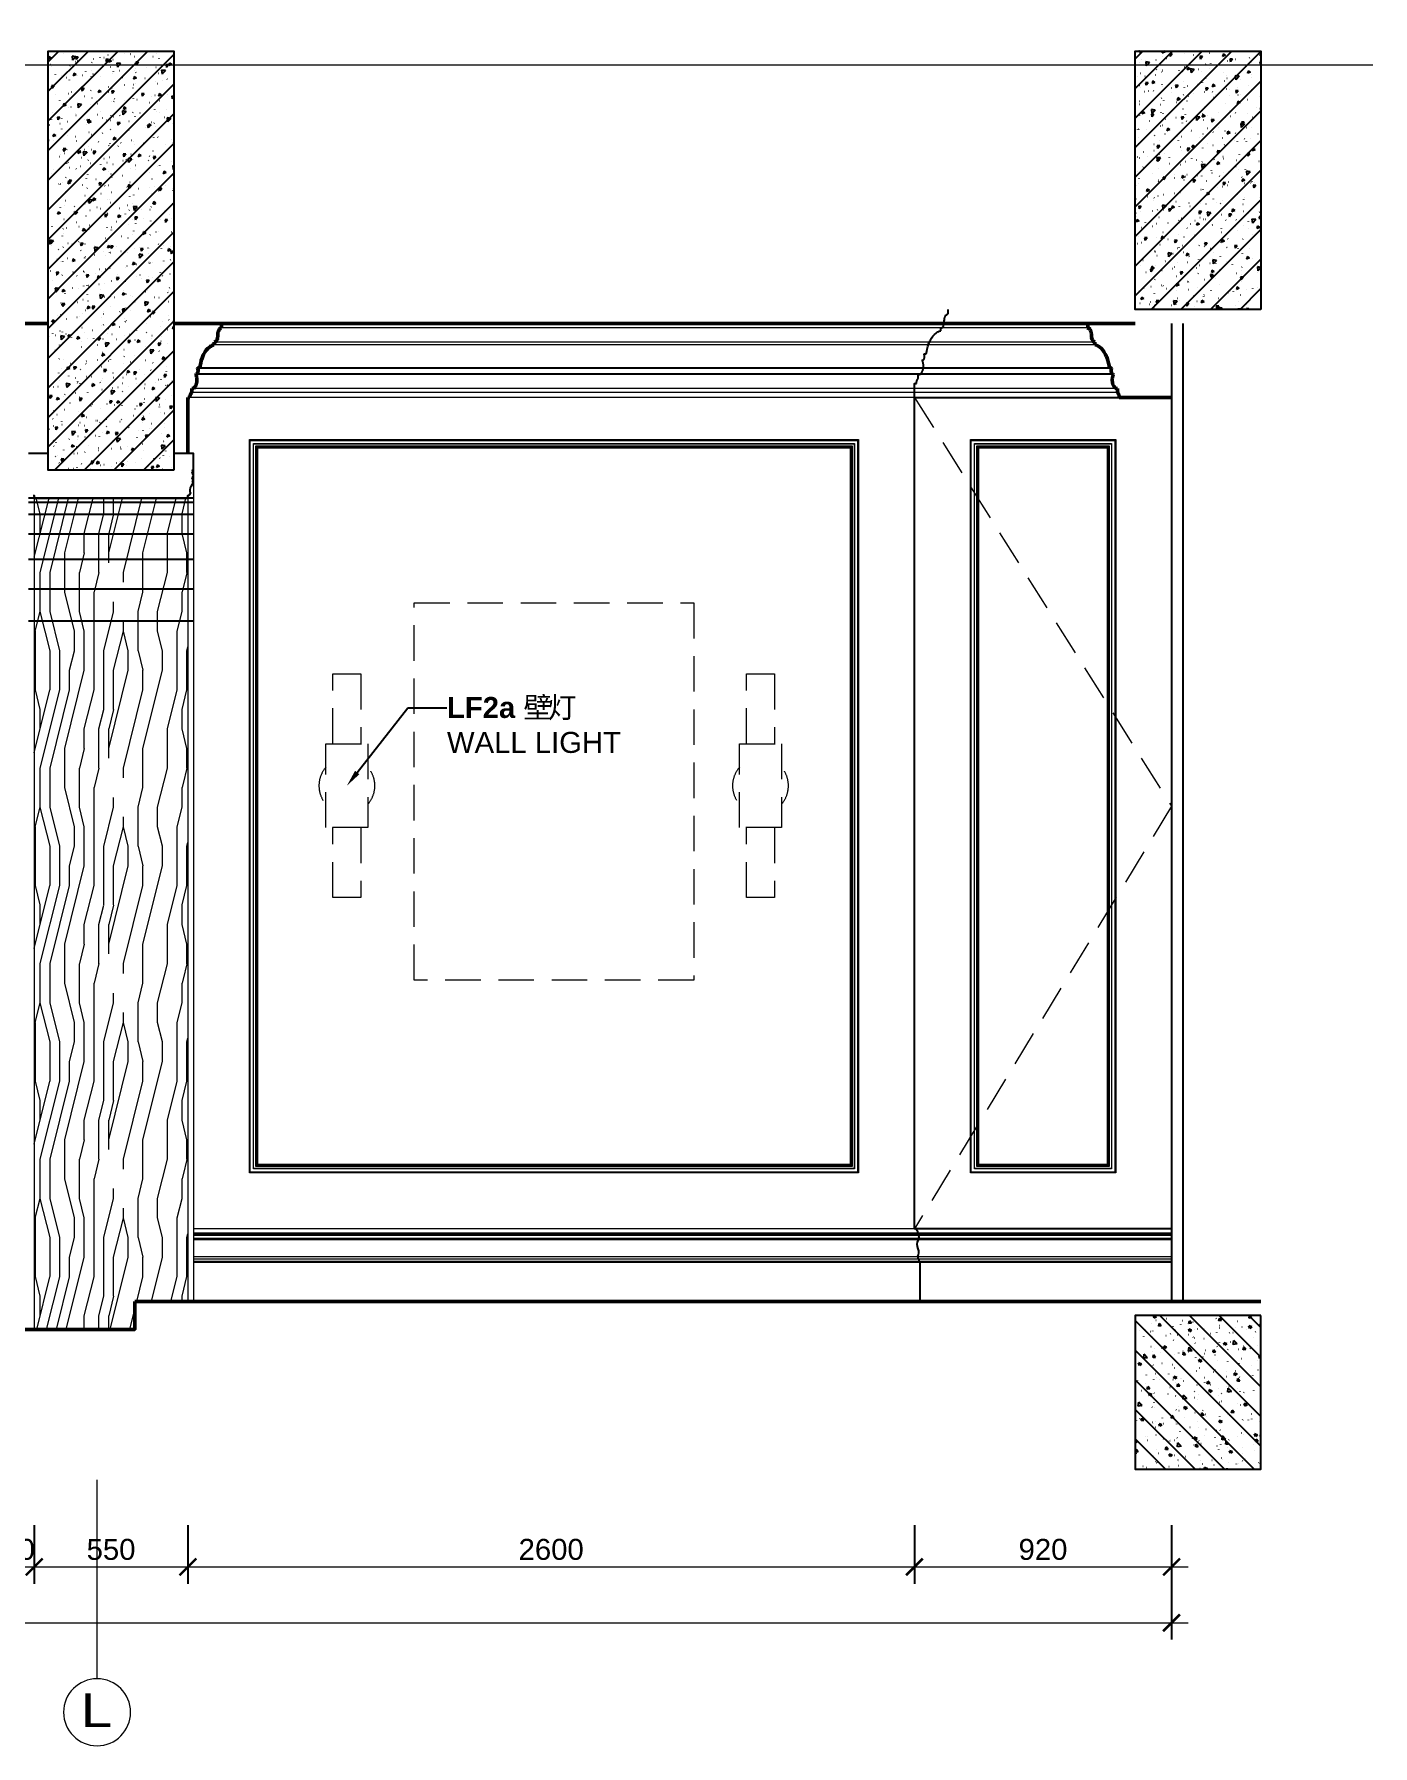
# Model space of a CAD drawing. Header units: millimetres. Extents: x 90086 to 135690, y -7745 to 15991.
# Drawn here: x 97288 to 102078, y -119 to 6006 of the extents above; entities that cross this region are included whole.
import ezdxf
from ezdxf import colors
from ezdxf.entities.mleader import LeaderData, LeaderLine
from ezdxf.enums import TextEntityAlignment as Align
from ezdxf.math import Vec2, Vec3

# ---------------------------------------------------------------- set-up
doc = ezdxf.new("R2010")
doc.units = ezdxf.units.MM
doc.linetypes.add('_ACM-G-HIDDEN', pattern=[4.7625, 3.175, -1.5875])
doc.linetypes.add('DASHED', pattern=[19.05, 12.7, -6.35])
doc.layers.get('Defpoints').update_dxf_attribs({"color": 250})
for name, color, linetype, lineweight in [('_ACM-A-ANNO-DIMS', 2, 'Continuous', 13), ('_ACM-A-ANNO-DIMS @ 30 (1)', 2, 'Continuous', 13), ('_ACM-A-ANNO-DIMS @ 30 (2)', 2, 'Continuous', 13), ('_ACM-A-DETL-THIN', 2, 'Continuous', 9), ('_ACM-A-ELVE-HACH', 251, 'Continuous', 9), ('_ACM-A-ELVE-HIDD', 1, '_ACM-G-HIDDEN', 13), ('_ACM-A-ELVE-MEDM', 3, 'Continuous', 25), ('_ACM-A-ELVE-THIK', 5, 'Continuous', 50), ('Contour【轮廓线】', 94, 'Continuous', 0)]:
    doc.layers.add(name, color=color, linetype=linetype, lineweight=lineweight)
for name, color, linetype in [('A-stairs', 2, 'Continuous'), ('I—装饰—中线', 70, 'Continuous'), ('WALL', 7, 'Continuous')]:
    doc.layers.add(name, color=color, linetype=linetype)
doc.styles.add('_ACM-G-NOTES', font='arial.ttf')
doc.styles.add('Arial', font='ARIALUNI.ttf')
doc.styles.add('Arial_1', font='arial.ttf', dxfattribs={"height": 75})
doc.dimstyles.new('Aec-Arch-M-注释性', dxfattribs={"dimscale": 2, "dimtxt": 2.5, "dimasz": 2, "dimexe": 2, "dimexo": 2, "dimgap": 0.8, "dimtad": 1, "dimdec": 0, "dimrnd": 5, "dimzin": 3, "dimdsep": 46, "dimtxsty": 'Arial', "dimblk": 'WALL TYPE$0$_ArchTick', "dimcen": 2.5, "dimdle": 2, "dimclrd": 256, "dimclrt": 256, "dimazin": 2, "dimtfac": 0.75, "dimtdec": 0, "dimtix": 1, "dimtmove": 2, "dimatfit": 2, "dimfxl": 5, "dimfxlon": 1, "dimtolj": 1, "dimtzin": 0, "dimlwd": -1, "dimarcsym": 0})

# ---------------------------------------------------------------- blocks, each defined once
blk = doc.blocks.new('*U33')
at = {"color": 250}
for p, q in [((0, 590), (0, 0)), ((113.9, 590), (113.9, 0)), ((220, 590), (220, 0)), ((311.1, 590), (311.1, 0)), ((381.1, 590), (381.1, 0)), ((425, 590), (425, 0)), ((440, 590), (440, 0))]:
    blk.add_line(p, q, dxfattribs=at)
blk = doc.blocks.new('*U48')
h = blk.add_hatch()
h.set_pattern_fill('0-钢筋混凝土001-DOM', color=250, scale=15, pattern_type=2)
h.set_pattern_definition([(45, (-250, -884.64), (-53.033, 53.033), []), (50, (-250, -884.64), (107.58903, -9.4128), [11.25, -123.75]), (355, (-250, -884.64), (-20.8127, 112.8288), [9, -99]), (100.4514, (-241.03, -885.42), (86.7764, 103.4159), [9.561, -105.1713]), (46.1842, (-250, -854.64), (160.0862, -24.8279), [16.875, -185.625]), (96.6356, (-236.66, -856.7), (140.1994, 146.1177), [14.3415, -157.757]), (351.1842, (-250, -854.64), (140.1993, 146.1178), [13.5, -148.5]), (21, (-235, -862.14), (89.53606, -60.39283), [11.25, -123.75]), (326, (-235, -862.14), (36.4973, 108.7725), [9, -99]), (71.4514, (-227.54, -867.17), (126.0334, 48.3796), [9.561, -105.1713]), (37.5, (-250, -884.64), (1.82398, 49.93408), [0.75, -97.8, 0.75, -100.5, 0.75, -99.375]), (7.5, (-250, -884.64), (39.46043, 59.16176), [0.75, -57.3, 0.75, -95.55, 0.75, -37.875]), (327.5, (-283.45, -884.64), (80.07337, -3.38323), [0.75, -37.5, 0.75, -117, 0.75, -155.25]), (317.5, (-298.45, -884.64), (87.47793, 15.01575), [0.75, -48.75, 0.75, -77.7, 0.75, -110.25])])
h.paths.add_polyline_path([(11880.4, -7843.9), (12330.4, -7843.9), (12330.4, -9344.2), (11880.4, -9344.2)])
blk.add_lwpolyline([(11880.4, -7843.9), (12330.4, -7843.9), (12330.4, -9344.2), (11880.4, -9344.2)], close=True)
blk = doc.blocks.new('*U46')
h = blk.add_hatch()
h.set_pattern_fill('0-钢筋混凝土001-DOM', color=250, scale=15, pattern_type=2)
h.set_pattern_definition([(45, (-250, -1460), (-53.033, 53.033), []), (50, (-250, -1460), (107.58903, -9.4128), [11.25, -123.75]), (355, (-250, -1460), (-20.8127, 112.8288), [9, -99]), (100.4514, (-241.03, -1460.78), (86.7764, 103.4159), [9.561, -105.1713]), (46.1842, (-250, -1430), (160.0862, -24.8279), [16.875, -185.625]), (96.6356, (-236.66, -1432.07), (140.1994, 146.1177), [14.3415, -157.757]), (351.1842, (-250, -1430), (140.1993, 146.1178), [13.5, -148.5]), (21, (-235, -1437.5), (89.53606, -60.39283), [11.25, -123.75]), (326, (-235, -1437.5), (36.4973, 108.7725), [9, -99]), (71.4514, (-227.54, -1442.53), (126.0334, 48.3796), [9.561, -105.1713]), (37.5, (-250, -1460), (1.82398, 49.93408), [0.75, -97.8, 0.75, -100.5, 0.75, -99.375]), (7.5, (-250, -1460), (39.46043, 59.16176), [0.75, -57.3, 0.75, -95.55, 0.75, -37.875]), (327.5, (-283.45, -1460), (80.07337, -3.38323), [0.75, -37.5, 0.75, -117, 0.75, -155.25]), (317.5, (-298.45, -1460), (87.47793, 15.01575), [0.75, -48.75, 0.75, -77.7, 0.75, -110.25])])
h.paths.add_polyline_path([(11880.4, -8419.2), (12330.4, -8419.2), (12330.4, -9344.2), (11880.4, -9344.2)])
blk.add_lwpolyline([(11880.4, -8419.2), (12330.4, -8419.2), (12330.4, -9344.2), (11880.4, -9344.2)], close=True)
blk = doc.blocks.new('*U47')
h = blk.add_hatch()
h.set_pattern_fill('0-钢筋混凝土001-DOM', color=250, scale=15, pattern_type=2)
h.set_pattern_definition([(45, (-250, -3685), (-53.033, 53.033), []), (50, (-250, -3685), (107.589, -9.4128), [11.25, -123.75]), (355, (-250, -3685), (-20.8127, 112.8288), [9, -99]), (100.4514, (-241.03, -3685.78), (86.7764, 103.4159), [9.561, -105.1713]), (46.1842, (-250, -3655), (160.0862, -24.8279), [16.875, -185.625]), (96.6356, (-236.66, -3657.07), (140.1994, 146.1177), [14.3415, -157.757]), (351.1842, (-250, -3655), (140.1993, 146.1178), [13.5, -148.5]), (21, (-235, -3662.5), (89.53606, -60.39283), [11.25, -123.75]), (326, (-235, -3662.5), (36.4973, 108.7725), [9, -99]), (71.4514, (-227.54, -3667.53), (126.0334, 48.3796), [9.561, -105.1713]), (37.5, (-250, -3685), (1.82398, 49.93408), [0.75, -97.8, 0.75, -100.5, 0.75, -99.375]), (7.5, (-250, -3685), (39.46043, 59.16176), [0.75, -57.3, 0.75, -95.55, 0.75, -37.875]), (327.5, (-283.45, -3685), (80.07337, -3.38323), [0.75, -37.5, 0.75, -117, 0.75, -155.25]), (317.5, (-298.45, -3685), (87.47793, 15.01575), [0.75, -48.75, 0.75, -77.7, 0.75, -110.25])])
h.paths.add_polyline_path([(11880.4, -9719.2), (12330.4, -9719.2), (12330.4, -10269.2), (11880.4, -10269.2)])
blk.add_lwpolyline([(11880.4, -9719.2), (12330.4, -9719.2), (12330.4, -10269.2), (11880.4, -10269.2)], close=True)
blk = doc.blocks.new('A$Cce934aea')
at = {"layer": '_ACM-A-ELVE-HIDD', "ltscale": 40}
for points in [[(-50, 150), (-50, 400), (50, 400), (50, 150)], [(50, -150), (50, -400), (-50, -400), (-50, -150)]]:
    blk.add_lwpolyline(points, dxfattribs=at)
blk.add_lwpolyline([(-75, 150), (75, 150), (75, -150), (-75, -150)], close=True, dxfattribs=at)
for start, end in [(138.59038, 221.40962), (318.59038, 41.40962)]:
    blk.add_arc((0, 0), 100, start, end, dxfattribs=at)
blk = doc.blocks.new('*U38')
at = {"layer": '_ACM-A-DETL-THIN'}
for points in [[(0, 3084.6), (2180, 3084.6), (2180, 460), (0, 460)], [(30, 3054.6), (2150, 3054.6), (2150, 490), (30, 490)]]:
    blk.add_lwpolyline(points, close=True, dxfattribs=at)
at = {"layer": '_ACM-A-DETL-THIN', "color": 8}
for points in [[(2.7, 3082), (2177.3, 3082), (2177.3, 462.7), (2.7, 462.7)], [(3.3, 3081.3), (2176.7, 3081.3), (2176.7, 463.3), (3.3, 463.3)], [(14.7, 3070), (2165.3, 3070), (2165.3, 474.7), (14.7, 474.7)], [(15.3, 3069.3), (2164.7, 3069.3), (2164.7, 475.3), (15.3, 475.3)], [(22.7, 3062), (2157.3, 3062), (2157.3, 482.7), (22.7, 482.7)], [(23.3, 3061.3), (2156.7, 3061.3), (2156.7, 483.3), (23.3, 483.3)], [(26.7, 3058), (2153.3, 3058), (2153.3, 486.7), (26.7, 486.7)]]:
    blk.add_lwpolyline(points, close=True, dxfattribs=at)
blk = doc.blocks.new('*U39')
at = {"layer": '_ACM-A-DETL-THIN'}
for points in [[(0, 3084.6), (520, 3084.6), (520, 460), (0, 460)], [(30, 3054.6), (490, 3054.6), (490, 490), (30, 490)]]:
    blk.add_lwpolyline(points, close=True, dxfattribs=at)
at = {"layer": '_ACM-A-DETL-THIN', "color": 8}
for points in [[(2.7, 3082), (517.3, 3082), (517.3, 462.7), (2.7, 462.7)], [(3.3, 3081.3), (516.7, 3081.3), (516.7, 463.3), (3.3, 463.3)], [(14.7, 3070), (505.3, 3070), (505.3, 474.7), (14.7, 474.7)], [(15.3, 3069.3), (504.7, 3069.3), (504.7, 475.3), (15.3, 475.3)], [(22.7, 3062), (497.3, 3062), (497.3, 482.7), (22.7, 482.7)], [(23.3, 3061.3), (496.7, 3061.3), (496.7, 483.3), (23.3, 483.3)], [(26.7, 3058), (493.3, 3058), (493.3, 486.7), (26.7, 486.7)]]:
    blk.add_lwpolyline(points, close=True, dxfattribs=at)
blk = doc.blocks.new('*U49')
for points in [[(120, 3550), (120, 3533.8)], [(94.1, 3473.9), (94.3, 3483.1)], [(34.4, 3388.5), (35.7, 3390.8), (42.2, 3390.8)], [(13.7, 3303.1), (13.7, 3316.9)]]:
    blk.add_lwpolyline(points)
for points in [[(28, 3367.7), (29.2, 3370, -3.820271)], [(14, 235.9), (14, 241.1), (12, 244.5, 0.210461), (9.8, 252.3, -0.257124), (7, 260), (0, 260), (0, 3284.6), (7.2, 3284.6)], [(20, 0), (20, 139.4), (17, 142.9, 0.225389), (14, 151.5, 0.258478), (11, 160.1, 0.23997), (13.4, 188.8, -0.251402), (14, 220.4), (14, 225.5)]]:
    blk.add_lwpolyline(points, format="xyb")
blk.add_ellipse((14, 230.7), major_axis=(0, 5.17), ratio=0.583714, start_param=3.141593, end_param=6.283185)
for points in [[(94.3, 3483.1), (95.3, 3483.2), (97.2, 3483.8), (99.9, 3485.7), (102, 3488.2), (104.4, 3492.7), (106.2, 3499.1), (106.7, 3502.6), (106.8, 3506.2)], [(106.8, 3506.2), (106.8, 3508), (106.8, 3509.9), (107.2, 3515.3), (107.9, 3518.8), (108.9, 3522.1), (110.1, 3525.1), (111.5, 3527.7), (114.1, 3530.9), (116, 3532.4), (117.9, 3533.4), (119, 3533.7), (120, 3533.8)], [(42.2, 3390.8), (50.5, 3425.4), (57, 3440.2), (77.1, 3465.5), (83.7, 3469.9), (94.1, 3473.9)], [(29.2, 3370), (30, 3369.8), (30.7, 3369.8), (31.5, 3370), (32.2, 3370.3), (32.9, 3370.8), (33.5, 3371.4), (34.7, 3373.1), (35.6, 3375.2), (36.2, 3377.6), (36.4, 3380.2), (36.3, 3382.8), (36.1, 3384.1), (35.4, 3386.5), (34.4, 3388.5)], [(13.7, 3316.9), (15.6, 3316.9), (17.6, 3317.2), (21.3, 3319), (24.7, 3322.2), (26.3, 3324.3), (28.9, 3329.4), (29.9, 3332.3), (30.8, 3335.4), (31.5, 3338.6), (31.9, 3341.9), (32.2, 3345.4), (32, 3352.3), (31.6, 3355.7), (31, 3358.9), (30.2, 3362), (29.2, 3365), (28, 3367.7)], [(7.2, 3284.6), (7.8, 3291.2), (8.5, 3294.1), (9.6, 3297.3), (11.6, 3300.8), (13.7, 3303.1)]]:
    blk.add_spline(points, degree=3)
blk = doc.blocks.new('K_1208044515')
at = {"layer": '_ACM-A-ELVE-THIK'}
for points in [[(60, 0), (60, -16.2)], [(34.1, -76.1), (34.3, -66.9)], [(-25.6, -161.5), (-24.3, -159.2), (-17.8, -159.2)], [(-46.3, -246.9), (-46.3, -233.1)], [(-60, -465.4), (-60, -265.4)], [(-60, -265.4), (-52.8, -265.4)]]:
    blk.add_lwpolyline(points, dxfattribs=at)
blk.add_lwpolyline([(-32, -182.3), (-30.8, -180, -3.820271)], format="xyb", dxfattribs=at)
for points in [[(34.3, -66.9), (35.3, -66.8), (37.2, -66.2), (39.9, -64.3), (42, -61.8), (44.4, -57.3), (46.2, -50.9), (46.7, -47.4), (46.8, -43.8)], [(46.8, -43.8), (46.8, -42), (46.8, -40.1), (47.2, -34.7), (47.9, -31.2), (48.9, -27.9), (50.1, -24.9), (51.5, -22.3), (54.1, -19.1), (56, -17.6), (57.9, -16.6), (59, -16.3), (60, -16.2)], [(-17.8, -159.2), (-9.5, -124.6), (-3, -109.8), (17.1, -84.5), (23.7, -80.1), (34.1, -76.1)], [(-46.3, -233.1), (-44.4, -233.1), (-42.4, -232.8), (-38.7, -231), (-35.3, -227.8), (-33.7, -225.7), (-31.1, -220.6), (-30.1, -217.7), (-29.2, -214.6), (-28.5, -211.4), (-28.1, -208.1), (-27.8, -204.6), (-28, -197.7), (-28.4, -194.3), (-29, -191.1), (-29.8, -188), (-30.8, -185), (-32, -182.3)], [(-30.8, -180), (-30, -180.2), (-29.3, -180.2), (-28.5, -180), (-27.8, -179.7), (-27.1, -179.2), (-26.5, -178.6), (-25.3, -176.9), (-24.4, -174.8), (-23.8, -172.4), (-23.6, -169.8), (-23.7, -167.2), (-23.9, -165.9), (-24.6, -163.5), (-25.6, -161.5)], [(-52.8, -265.4), (-52.2, -258.8), (-51.5, -255.9), (-50.4, -252.7), (-48.4, -249.2), (-46.3, -246.9)]]:
    blk.add_spline(points, degree=3, dxfattribs=at)
blk = doc.blocks.new('WALL TYPE$0$_ArchTick')
at = {"color": 0, "linetype": 'ByBlock', "const_width": 0.15}
blk.add_lwpolyline([(-0.5, -0.5), (0.5, 0.5)], dxfattribs=at)
blk = doc.blocks.new('*D154')
at = {"layer": '_ACM-A-ANNO-DIMS', "color": 0, "lineweight": -2, "transparency": 16777216}
for p, q in [((100438.1, 670.7), (100438.1, 460.7)), ((101358.1, 670.7), (101358.1, 460.7))]:
    blk.add_line(p, q, dxfattribs=at)
at = {"layer": '_ACM-A-ANNO-DIMS', "transparency": 16777216}
blk.add_line((100378.1, 520.7), (101418.1, 520.7), dxfattribs=at)
at = {"layer": 'Defpoints', "color": 0, "transparency": 16777216}
for p in [(100438.1, 1730.7), (101358.1, 1730.7), (101358.1, 520.7)]:
    blk.add_point(p, dxfattribs=at)
at = {"layer": '_ACM-A-ANNO-DIMS', "transparency": 16777216, "xscale": 60, "yscale": 60, "zscale": 60, "rotation": 180}
blk.add_blockref('WALL TYPE$0$_ArchTick', (100438.1, 520.7), dxfattribs=at)
at = {"layer": '_ACM-A-ANNO-DIMS', "transparency": 16777216, "xscale": 60, "yscale": 60, "zscale": 60}
blk.add_blockref('WALL TYPE$0$_ArchTick', (101358.1, 520.7), dxfattribs=at)
at = {"layer": '_ACM-A-ANNO-DIMS', "transparency": 16777216, "insert": (100898.1, 583), "char_height": 75, "attachment_point": 5, "style": 'Arial'}
blk.add_mtext('\\A1;920', dxfattribs=at)
blk = doc.blocks.new('*D155')
at = {"layer": '_ACM-A-ANNO-DIMS', "color": 0, "lineweight": -2, "transparency": 16777216}
for p, q in [((97838, 670.7), (97838, 460.7)), ((100438.1, 670.7), (100438.1, 460.7))]:
    blk.add_line(p, q, dxfattribs=at)
at = {"layer": '_ACM-A-ANNO-DIMS', "transparency": 16777216}
blk.add_line((97778, 520.7), (100498.1, 520.7), dxfattribs=at)
at = {"layer": 'Defpoints', "color": 0, "transparency": 16777216}
for p in [(97838, 1730.7), (100438.1, 1730.7), (100438.1, 520.7)]:
    blk.add_point(p, dxfattribs=at)
at = {"layer": '_ACM-A-ANNO-DIMS', "transparency": 16777216, "xscale": 60, "yscale": 60, "zscale": 60, "rotation": 180}
blk.add_blockref('WALL TYPE$0$_ArchTick', (97838, 520.7), dxfattribs=at)
at = {"layer": '_ACM-A-ANNO-DIMS', "transparency": 16777216, "xscale": 60, "yscale": 60, "zscale": 60}
blk.add_blockref('WALL TYPE$0$_ArchTick', (100438.1, 520.7), dxfattribs=at)
at = {"layer": '_ACM-A-ANNO-DIMS', "transparency": 16777216, "insert": (99138.1, 583), "char_height": 75, "attachment_point": 5, "style": 'Arial'}
blk.add_mtext('\\A1;2600', dxfattribs=at)
blk = doc.blocks.new('*D156')
at = {"layer": '_ACM-A-ANNO-DIMS', "color": 0, "lineweight": -2, "transparency": 16777216}
for p, q in [((97288.2, 670.7), (97288.2, 460.7)), ((97838, 670.7), (97838, 460.7))]:
    blk.add_line(p, q, dxfattribs=at)
at = {"layer": '_ACM-A-ANNO-DIMS', "transparency": 16777216}
blk.add_line((97228.2, 520.7), (97898, 520.7), dxfattribs=at)
at = {"layer": 'Defpoints', "color": 0, "transparency": 16777216}
for p in [(97288.2, 1730.7), (97838, 1730.7), (97838, 520.7)]:
    blk.add_point(p, dxfattribs=at)
at = {"layer": '_ACM-A-ANNO-DIMS', "transparency": 16777216, "xscale": 60, "yscale": 60, "zscale": 60, "rotation": 180}
blk.add_blockref('WALL TYPE$0$_ArchTick', (97288.2, 520.7), dxfattribs=at)
at = {"layer": '_ACM-A-ANNO-DIMS', "transparency": 16777216, "xscale": 60, "yscale": 60, "zscale": 60}
blk.add_blockref('WALL TYPE$0$_ArchTick', (97838, 520.7), dxfattribs=at)
at = {"layer": '_ACM-A-ANNO-DIMS', "transparency": 16777216, "insert": (97563.1, 583), "char_height": 75, "attachment_point": 5, "style": 'Arial'}
blk.add_mtext('\\A1;550', dxfattribs=at)
blk = doc.blocks.new('*D157')
at = {"layer": '_ACM-A-ANNO-DIMS', "color": 0, "lineweight": -2, "transparency": 16777216}
for p, q in [((97118.1, 670.7), (97118.1, 460.7)), ((97288.2, 670.7), (97288.2, 460.7))]:
    blk.add_line(p, q, dxfattribs=at)
at = {"layer": '_ACM-A-ANNO-DIMS', "transparency": 16777216}
for p, q in [((97118.1, 520.7), (97058.1, 520.7)), ((97118.1, 520.7), (97288.2, 520.7)), ((97288.2, 520.7), (97348.2, 520.7))]:
    blk.add_line(p, q, dxfattribs=at)
at = {"layer": 'Defpoints', "color": 0, "transparency": 16777216}
for p in [(97118.1, 1730.7), (97288.2, 1730.7), (97288.2, 520.7)]:
    blk.add_point(p, dxfattribs=at)
at = {"layer": '_ACM-A-ANNO-DIMS', "transparency": 16777216, "xscale": 60, "yscale": 60, "zscale": 60}
blk.add_blockref('WALL TYPE$0$_ArchTick', (97118.1, 520.7), dxfattribs=at)
at = {"layer": '_ACM-A-ANNO-DIMS', "transparency": 16777216, "xscale": 60, "yscale": 60, "zscale": 60, "rotation": 180}
blk.add_blockref('WALL TYPE$0$_ArchTick', (97288.2, 520.7), dxfattribs=at)
at = {"layer": '_ACM-A-ANNO-DIMS', "transparency": 16777216, "insert": (97203.2, 583), "char_height": 75, "attachment_point": 5, "style": 'Arial'}
blk.add_mtext('\\A1;170', dxfattribs=at)
blk = doc.blocks.new('*D160')
at = {"layer": '_ACM-A-ANNO-DIMS', "color": 0, "lineweight": -2, "transparency": 16777216}
for p, q in [((91088.2, 470.7), (91088.2, 260.7)), ((101358.1, 470.7), (101358.1, 260.7))]:
    blk.add_line(p, q, dxfattribs=at)
at = {"layer": '_ACM-A-ANNO-DIMS', "transparency": 16777216}
blk.add_line((91028.2, 320.7), (101418.1, 320.7), dxfattribs=at)
at = {"layer": 'Defpoints', "color": 0, "transparency": 16777216}
for p in [(91088.2, 1730.7), (101358.1, 1730.7), (101358.1, 320.7)]:
    blk.add_point(p, dxfattribs=at)
at = {"layer": '_ACM-A-ANNO-DIMS', "transparency": 16777216, "xscale": 60, "yscale": 60, "zscale": 60, "rotation": 180}
blk.add_blockref('WALL TYPE$0$_ArchTick', (91088.2, 320.7), dxfattribs=at)
at = {"layer": '_ACM-A-ANNO-DIMS', "transparency": 16777216, "xscale": 60, "yscale": 60, "zscale": 60}
blk.add_blockref('WALL TYPE$0$_ArchTick', (101358.1, 320.7), dxfattribs=at)
at = {"layer": '_ACM-A-ANNO-DIMS', "transparency": 16777216, "insert": (96223.2, 383), "char_height": 75, "attachment_point": 5, "style": 'Arial'}
blk.add_mtext('\\A1;10270', dxfattribs=at)
blk = doc.blocks.new('*U40')
for points in [[(0, 4), (0, 10), (0, 18), (0, 26), (0, 27.72)], [(0, 4), (0, 10)]]:
    blk.add_lwpolyline(points)
blk.add_circle((0, 0), 4)
at = {"style": '_ACM-G-NOTES'}
blk.add_attdef('A', text='', height=4, dxfattribs=at).set_placement((-1.79, -1.75), (1.94, -1.75), align=Align.FIT)
blk = doc.blocks.new('*U41')
for p, q in [((-0.65, 0), (-59.96, 0)), ((0.65, 0), (59.96, 0))]:
    blk.add_line(p, q)
blk.add_lwpolyline([(-0.65, 0), (-0.325, 1.1), (0.325, -1.1), (0.65, 0)])

msp = doc.modelspace()

# ---------------------------------------------------------------- hatches: boundary and pattern name
at = {"layer": '_ACM-A-ELVE-HACH'}
h = msp.add_hatch(dxfattribs=at)
h.set_pattern_fill('木纹', color=256, scale=34.3137, angle=90, pattern_type=2)
h.set_pattern_definition([(90, (11576.76, -18390.85), (-699.9995, 4e-14), [140, -209.9998, 70, -279.9998]), (90, (11559.26, -17900.85), (-699.9995, 4e-14), [140, -559.9996]), (90, (11524.26, -17970.85), (-699.9995, 4e-14), [70, -629.9995]), (90, (11506.76, -18355.85), (-699.9995, 4e-14), [35, -489.9996, 35, -140]), (90, (11471.76, -18110.85), (-699.9995, 4e-14), [140, -209.9998, 35, -314.9998]), (90, (11454.26, -18285.85), (-699.9995, 4e-14), [105, -594.9996]), (90, (11436.76, -18110.85), (-699.9995, 4e-14), [210, -489.9996]), (90, (11419.26, -18320.85), (-699.9995, 4e-14), [140, -559.9996]), (90, (11401.76, -18040.85), (-699.9995, 4e-14), [350, -350]), (90, (11366.76, -18250.85), (-699.9995, 4e-14), [70, -209.9998, 140, -279.9998]), (90, (11349.26, -17760.85), (-699.9995, 4e-14), [140, -559.9996]), (90, (11331.76, -17900.85), (-699.9995, 4e-14), [70, -629.9995]), (90, (11314.26, -18040.85), (-699.9995, 4e-14), [70, -629.9995]), (90, (11296.76, -18390.85), (-699.9995, 4e-14), [140, -559.9996]), (90, (11279.26, -18040.85), (-699.9995, 4e-14), [140, -559.9996]), (90, (11244.26, -18040.85), (-699.9995, 4e-14), [140, -140, 140, -279.9998]), (90, (11209.26, -18180.85), (-699.9995, 4e-14), [70, -349.9997, 140, -140]), (90, (11191.76, -18040.85), (-699.9995, 4e-14), [210, -489.9996]), (90, (11156.76, -18040.85), (-699.9995, 4e-14), [140, -559.9996]), (90, (11139.26, -18320.85), (-699.9995, 4e-14), [209.9998, -279.9998, 70, -140]), (90, (11104.26, -18320.85), (-699.9995, 4e-14), [350, -350]), (90, (11086.76, -17900.85), (-699.9995, 4e-14), [70, -629.9995]), (90, (11069.26, -18110.85), (-699.9995, 4e-14), [140, -559.9996]), (90, (11051.76, -18250.85), (-699.9995, 4e-14), [70, -279.9998, 70, -279.9998]), (90, (11034.26, -18320.85), (-699.9995, 4e-14), [70, -209.9998, 140, -279.9998]), (90, (11016.76, -18180.85), (-699.9995, 4e-14), [70, -349.9997, 70, -209.9998]), (90, (10999.26, -18040.85), (-699.9995, 4e-14), [210, -489.9996]), (90, (10964.26, -18320.85), (-699.9995, 4e-14), [140, -559.9996]), (90, (10946.76, -17970.85), (-699.9995, 4e-14), [70, -629.9995]), (90, (10929.26, -17830.85), (-699.9995, 4e-14), [70, -629.9995]), (104.03624, (11524.26, -17900.85), (-2e-06, 699.99948), [72.1, -2814.0717]), (104.03624, (11366.76, -17830.85), (-2e-06, 699.99948), [72.1, -2814.0717]), (104.03624, (10946.76, -17900.85), (-2e-06, 699.99948), [72.1, -2814.0717]), (104.03624, (11209.26, -18110.85), (-2e-06, 699.99948), [72.1, -2814.0717]), (104.03624, (11104.26, -17970.85), (-2e-06, 699.99948), [72.1, -2814.0717]), (104.03624, (11156.76, -17900.85), (-2e-06, 699.99948), [72.1, -2814.0717]), (104.03624, (11034.26, -18250.85), (-2e-06, 699.99948), [72.1, -2814.0717]), (104.03624, (11069.26, -17970.85), (-2e-06, 699.99948), [72.1, -2814.0717]), (104.03624, (11331.76, -17830.85), (-2e-06, 699.99948), [144.2, -2741.972]), (104.03624, (11279.26, -17900.85), (-2e-06, 699.99948), [144.2, -2741.972]), (104.03624, (11244.26, -17900.85), (-2e-06, 699.99948), [144.2, -2741.972]), (255.96376, (11471.76, -18110.85), (0.00013, -699.9996), [72.1, -144.2, 72.1, -2597.7718]), (255.96376, (11366.76, -18250.85), (-3e-08, -699.99948), [72.1, -2814.0717]), (255.96376, (11051.76, -18250.85), (-3e-08, -699.99948), [144.2, -2741.972]), (284.03624, (11559.26, -17900.85), (2e-06, -699.99948), [72.1, -2814.0717]), (75.96376, (11559.26, -17760.85), (3e-08, 699.99948), [72.1, -2814.0717]), (75.96376, (11314.26, -17970.85), (3e-08, 699.99948), [72.1, -2814.0717]), (75.96376, (11191.76, -17830.85), (3e-08, 699.99948), [72.1, -2814.0717]), (75.96376, (11139.26, -18110.85), (3e-08, 699.99948), [72.1, -2814.0717]), (75.96376, (11051.76, -18180.85), (3e-08, 699.99948), [72.1, -2814.0717]), (75.96376, (11016.76, -18110.85), (3e-08, 699.99948), [72.1, -2814.0717]), (75.96376, (11139.26, -18110.85), (3e-08, 699.99948), [72.1, -2814.0717]), (75.96376, (11034.26, -17900.85), (3e-08, 699.99948), [288.4, -2597.772]), (75.96376, (11506.76, -18320.85), (3e-08, 699.99948), [288.4, -2597.772]), (75.96376, (11454.26, -18250.85), (3e-08, 699.99948), [288.4, -2597.772]), (75.96376, (11419.26, -18180.85), (-0.00013, 699.9996), [72.1, -144.2, 144.2, -2525.672]), (75.96376, (11366.76, -18180.85), (-0.00013, 699.9996), [144.2, -144.2, 144.2, -2453.572]), (75.96376, (11296.76, -18250.85), (3e-08, 699.99948), [288.4, -2597.772]), (75.96376, (11244.26, -18320.85), (3e-08, 699.99948), [288.4, -2597.772]), (75.96376, (11209.26, -18320.85), (3e-08, 699.99948), [288.4, -2597.772]), (75.96376, (10999.26, -17830.85), (3e-08, 699.99948), [72.1, -2814.0717]), (75.96377, (10929.26, -17760.85), (-0.00013, 699.99948), [144.2, -2741.972]), (75.96377, (10964.26, -18180.85), (-0.00013, 699.99948), [144.2, -2741.972]), (75.96376, (11576.76, -18250.85), (-1e-05, 699.99948), [288.4, -2597.772]), (75.96376, (11086.76, -17830.85), (-1e-05, 699.99948), [216.3, -2669.872]), (75.96376, (11139.26, -17760.85), (-1e-05, 699.99948), [432.5997, -2453.572])])
h.paths.add_polyline_path([(97288.2, 1370.7), (97648.1, 1370.7), (97648.1, 1470.7), (97838, 1470.7), (97838, 4345.4), (97288.2, 4345.4)])

# ---------------------------------------------------------------- linework, layer by layer
at = {"layer": '_ACM-A-DETL-THIN', "color": 8}
for points in [[(101083.8, 4903.8), (97932.4, 4903.8)], [(101058.1, 4954.6), (97958.1, 4954.6)], [(101084.1, 4894.6), (97932.2, 4894.6)], [(101150.2, 4788.4), (97866.1, 4788.4)], [(101146.6, 4790.7), (97869.6, 4790.7)], [(101143.7, 4809.2), (97872.6, 4809.2)], [(101135.9, 4811.5), (97880.3, 4811.5)], [(101164.4, 4723.8), (97851.8, 4723.8)], [(101161.8, 4737.7), (97854.5, 4737.7)], [(97858.1, 4448.4), (97858.1, 1470.7)], [(97288.2, 4345.4), (97288.2, 1370.7)], [(97838, 4345.4), (97838, 1470.7)], [(97838, 3905.4), (97288.2, 3905.4)], [(101358.1, 1715.2), (97858.1, 1715.2)], [(101358.1, 1711.8), (97858.1, 1711.8)], [(101358.1, 1706.6), (97858.1, 1706.6)], [(101358.1, 1696.3), (97858.1, 1696.3)], [(101358.1, 1691.1), (97858.1, 1691.1)], [(101358.1, 1630.8), (97858.1, 1630.8)], [(101358.1, 1622.2), (97858.1, 1622.2)], [(101358.1, 1613.6), (97858.1, 1613.6)], [(101358.1, 1610.1), (97858.1, 1610.1)]]:
    msp.add_lwpolyline(points, dxfattribs=at)
at = {"layer": '_ACM-A-DETL-THIN'}
for points in [[(100438.1, 4705.4), (97845.3, 4705.4)], [(101358.1, 1730.7), (97858.1, 1730.7)]]:
    msp.add_lwpolyline(points, dxfattribs=at)
at = {"layer": '_ACM-A-DETL-THIN', "color": 8, "linetype": 'DASHED', "ltscale": 10}
msp.add_lwpolyline([(98648.1, 3970.7), (99648.1, 3970.7), (99648.1, 2620.7), (98648.1, 2620.7)], close=True, dxfattribs=at)
at = {"layer": '_ACM-A-ELVE-HIDD', "ltscale": 40}
msp.add_lwpolyline([(100438.1, 4705.4), (101358.1, 3243), (100438.1, 1730.7)], dxfattribs=at)
at = {"layer": '_ACM-A-ELVE-MEDM'}
msp.add_lwpolyline([(97338.1, 4505.4), (97268.1, 4505.4)], dxfattribs=at)
msp.add_lwpolyline([(97284.2, 4355.4), (97288.2, 4355.4), (97288.2, 4345.4), (97838, 4345.4), (97838, 4355.4), (97842, 4355.4, -0.262247), (97845.1, 4358.9), (97845.1, 4361.3, 0.824383), (97846.1, 4367.3, -0.186128), (97854.7, 4395.5, 0.282378), (97855.1, 4407.8, 0.636149), (97853.1, 4415, 0.284819), (97853.1, 4438.8, 0.623496), (97855.1, 4443.6, -0.37825), (97858.1, 4448.4), (97858.1, 4505.4), (97788.1, 4505.4)], format="xyb", dxfattribs=at)
at = {"layer": '_ACM-A-ELVE-THIK'}
for points in [[(97338.1, 4970.7), (91388.1, 4970.7)], [(101228.1, 4970.7), (97788.1, 4970.7)], [(101058.1, 4970.7), (101058.1, 4954.6)], [(101084.1, 4894.6), (101083.8, 4903.8)], [(101143.7, 4809.2), (101142.4, 4811.5), (101135.9, 4811.5)], [(101164.4, 4723.8), (101164.4, 4737.7)], [(101178.1, 4705.4), (101170.9, 4705.4)], [(101178.1, 4705.4), (101358.1, 4705.4)], [(97648.1, 1470.7), (97648.1, 1370.7), (97238.1, 1370.7), (97238.1, 1270.7)], [(101678.1, 1470.7), (97648.1, 1470.7)]]:
    msp.add_lwpolyline(points, dxfattribs=at)
msp.add_lwpolyline([(101150.2, 4788.4), (101148.9, 4790.7, 3.820271)], format="xyb", dxfattribs=at)
for points in [[(101071.3, 4926.9), (101071.3, 4928.7), (101071.3, 4930.6), (101070.9, 4936), (101070.2, 4939.5), (101069.3, 4942.8), (101068.1, 4945.8), (101066.6, 4948.4), (101064.1, 4951.6), (101062.2, 4953.1), (101060.2, 4954.1), (101059.2, 4954.4), (101058.1, 4954.6)], [(101083.8, 4903.8), (101082.8, 4903.9), (101080.9, 4904.5), (101078.2, 4906.4), (101076.1, 4908.9), (101073.7, 4913.4), (101071.9, 4919.9), (101071.4, 4923.3), (101071.3, 4926.9)], [(101135.9, 4811.5), (101127.7, 4846.1), (101121.1, 4861), (101101.1, 4886.3), (101094.4, 4890.6), (101084.1, 4894.6)], [(101148.9, 4790.7), (101148.1, 4790.6), (101147.4, 4790.6), (101146.7, 4790.7), (101145.9, 4791), (101145.3, 4791.5), (101144.6, 4792.1), (101143.4, 4793.8), (101142.5, 4795.9), (101142, 4798.3), (101141.7, 4800.9), (101141.9, 4803.6), (101142.1, 4804.8), (101142.7, 4807.2), (101143.7, 4809.2)], [(101164.4, 4737.7), (101162.5, 4737.6), (101160.6, 4737.9), (101156.8, 4739.7), (101153.4, 4742.9), (101151.9, 4745.1), (101149.2, 4750.1), (101148.2, 4753), (101147.3, 4756.1), (101146.7, 4759.3), (101146.2, 4762.7), (101146, 4766.1), (101146.1, 4773), (101146.5, 4776.4), (101147.2, 4779.6), (101148, 4782.7), (101149, 4785.7), (101150.2, 4788.4)], [(101170.9, 4705.4), (101170.3, 4712), (101169.7, 4714.9), (101168.5, 4718.1), (101166.5, 4721.5), (101164.4, 4723.8)]]:
    msp.add_spline(points, degree=3, dxfattribs=at)
at = {"layer": 'A-stairs'}
msp.add_lwpolyline([(100438.1, 1730.7), (100438.1, 4705.4), (101358.1, 4705.4), (101358.1, 1730.7), (100438.1, 1730.7)], dxfattribs=at)
at = {"layer": 'Contour【轮廓线】', "color": 94}
msp.add_line((100438.1, 2119.1), (100438.1, 2149.2), dxfattribs=at)
at = {"layer": 'I—装饰—中线', "color": 8}
for p, q in [((101358.1, 4970.7), (101358.1, 1470.7)), ((101398.1, 4970.7), (101398.1, 1470.7))]:
    msp.add_line(p, q, dxfattribs=at)

# ---------------------------------------------------------------- block references
at = {"xscale": -1, "rotation": 270}
msp.add_blockref('*U33', (97268.1, 3905.4), dxfattribs=at)
at = {"layer": '_ACM-A-ANNO-DIMS', "linetype": 'Continuous', "ltscale": 2, "xscale": 100, "yscale": 100, "zscale": 100}
msp.add_blockref('*U41', (96082.1, 5895.7), dxfattribs=at)
at = {"layer": '_ACM-A-ANNO-DIMS'}
for p in [(98407.1, 3316.4), (99887.1, 3316.4)]:
    msp.add_blockref('A$Cce934aea', p, dxfattribs=at)
at = {"layer": '_ACM-A-ANNO-DIMS', "linetype": 'Continuous', "ltscale": 2}
ref = msp.add_blockref('*U40', (97513.1, 0.7), dxfattribs=dict(at, xscale=-30, yscale=30, zscale=30))
ref.add_attrib('A', 'L', dxfattribs={"layer": '0', "height": 120, "style": '_ACM-G-NOTES', "width": 1.201932}).set_placement((97454.9, -51.7), (97567, -51.7), align=Align.FIT)
at = {"layer": '_ACM-A-DETL-THIN'}
for name, p in [('*U38', (98058.1, 1470.7)), ('*U39', (100638.1, 1470.7))]:
    msp.add_blockref(name, p, dxfattribs=at)
at = {"layer": '_ACM-A-ELVE-MEDM'}
msp.add_blockref('*U49', (100438.1, 1470.7), dxfattribs=at)
at = {"layer": '_ACM-A-ELVE-THIK'}
msp.add_blockref('K_1208044515', (97898.1, 4970.7), dxfattribs=at)
at = {"layer": 'WALL', "rotation": 180}
for name, p in [('*U48', (109668.5, -3398.5)), ('*U46', (113558.5, -3398.5))]:
    msp.add_blockref(name, p, dxfattribs=at)
at = {"layer": 'WALL', "xscale": -1}
msp.add_blockref('*U47', (113558.5, 11140), dxfattribs=at)

# ---------------------------------------------------------------- dimensions: what is measured, and where the dimension line sits
at = {"layer": '_ACM-A-ANNO-DIMS @ 30 (1)'}
for base, p1, p2, picture, middle in [((101358.1, 320.7), (91088.2, 1730.7), (101358.1, 1730.7), '*D160', (96223.2, 383)), ((97288.2, 520.7), (97118.1, 1730.7), (97288.2, 1730.7), '*D157', (97203.2, 583)), ((97838, 520.7), (97288.2, 1730.7), (97838, 1730.7), '*D156', (97563.1, 583)), ((100438.1, 520.7), (97838, 1730.7), (100438.1, 1730.7), '*D155', (99138.1, 583)), ((101358.1, 520.7), (100438.1, 1730.7), (101358.1, 1730.7), '*D154', (100898.1, 583))]:
    dim = msp.add_linear_dim(base=base, p1=p1, p2=p2, dimstyle='Aec-Arch-M-注释性', override={"dimscale": 30, "dimzin": 8, "dimtix": 1, "dimtofl": 1, "dimtmove": 2, "dimatfit": 2}, dxfattribs=at)
    dim.commit()
    dim.dimension.update_dxf_attribs({"geometry": picture, "text_midpoint": middle})

# ---------------------------------------------------------------- leaders
at = {"layer": '_ACM-A-ANNO-DIMS @ 30 (2)', "color": 2, "linetype": 'ByBlock', "lineweight": -2}
ml = msp.add_multileader_mtext('Standard', dxfattribs=at)
ml.set_content('{\\fArial|b1|i0|c0|p34;\\C256;LF2a \\fSimHei|b0|i0|c134|p49;\\T0.85;壁灯\\P\\pxsm1,ql,t0.75;\\fArial|b0|i0|c0|p34;\\T1;WALL LIGHT}', color=2, style='Arial_1')
ml.set_leader_properties()
ml.build(insert=Vec2(0, 0))
ml.multileader.update_dxf_attribs({"dogleg_length": 1, "arrow_head_size": 60, "scale": 30})
ctx = ml.context
ctx.base_point, ctx.scale, ctx.char_height, ctx.arrow_head_size, ctx.landing_gap_size, ctx.plane_origin = Vec3(98765, 3595.7), 30, 75, 60, 0.09, Vec3(98296.6, 5354.1)
notes = []
notes.append((ctx, [(0, (1, 1, 0), (98625, 3595.7), (1, 0), 140, [(0, [(98407.1, 3316.4)], 0, [])])]))
ctx.mtext.insert, ctx.mtext.flow_direction = Vec3(98765.1, 3633.9), 5
for ctx, leaders in notes:
    for number, flags, end, landing, length, lines in leaders:
        leader = LeaderData()
        leader.index, (leader.has_last_leader_line, leader.has_dogleg_vector, leader.attachment_direction) = number, flags
        leader.last_leader_point, leader.dogleg_vector, leader.dogleg_length = Vec3(end), Vec3(landing), length
        for number, points, colour, breaks in lines:
            line = LeaderLine()
            line.index, line.vertices, line.color, line.breaks = number, Vec3.list(points), colors.encode_raw_color(colour), breaks
            leader.lines.append(line)
        ctx.leaders.append(leader)

doc.saveas('drawing.dxf')
